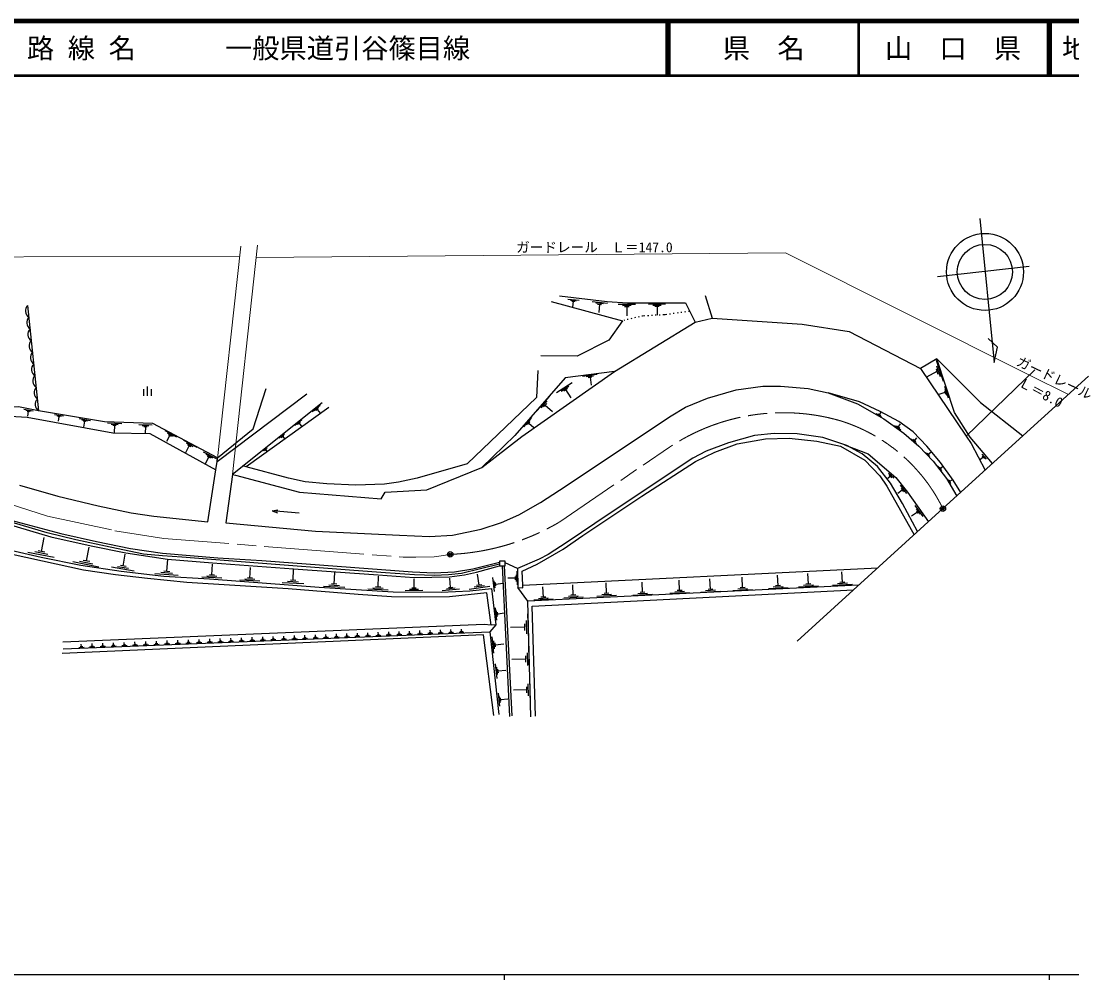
# Model space of a CAD drawing. Units: millimetres, scale not verified. Extents: x 40000 to 680000, y 20000 to 380000.
# Drawn here: x 179292 to 372204, y 204000 to 380000 of the extents above; entities that cross this region are included whole.
import ezdxf
from ezdxf.enums import TextEntityAlignment as Align

# ---------------------------------------------------------------- set-up
doc = ezdxf.new("R2010")
doc.units = ezdxf.units.MM
doc.header["$LTSCALE"] = 1000
doc.header["$PDMODE"] = 32
doc.header["$PDSIZE"] = 500
doc.linetypes.add('CHAIN', pattern=[18.5, 12, -1.5, 3.5, -1.5])
for name, color, linetype, lineweight in [('M-BGD', 7, 'Continuous', 25), ('M-BMK', 2, 'CHAIN', 13), ('M-BMK-SRVR', 3, 'Continuous', 25), ('M-STR-HTXT', 7, 'Continuous', 13), ('M-TTL', 2, 'Continuous', 140), ('M-TTL-BAND', 7, 'Continuous', 25), ('M-TTL-LINE', 7, 'Continuous', 50)]:
    doc.layers.add(name, color=color, linetype=linetype, lineweight=lineweight)
doc.layers.add('M-OTRS', color=6, linetype='Continuous')
doc.layers.add('M-TTL-TXT', color=7, linetype='Continuous')
doc.styles.add('ＭＳ ゴシック', font='')
doc.styles.get('ＭＳ ゴシック').set_extended_font_data('MS Gothic')

msp = doc.modelspace()

# ---------------------------------------------------------------- linework, layer by layer
at = {"layer": 'M-BGD'}
for p, q in [((364356, 334962), (347536, 333021)), ((279667, 328967), (281717, 328752)), ((280165, 328776), (281190, 328669)), ((280407, 328613), (280920, 328559)), ((280663, 328586), (280549, 327493)), ((284121, 328534), (286926, 328241)), ((284803, 328274), (286205, 328128)), ((285134, 328050), (285835, 327977)), ((285484, 328014), (285328, 326518)), ((288877, 328028), (292101, 328040)), ((294487, 328063), (297581, 328075)), ((304863, 329636), (306144, 325493)), ((180498, 327783), (182513, 308477)), ((289684, 327816), (291296, 327822)), ((290087, 327603), (290893, 327606)), ((290490, 327604), (290497, 325885)), ((295261, 327860), (296809, 327865)), ((295649, 327655), (296423, 327658)), ((296036, 327656), (296042, 326006)), ((296601, 326038), (296402, 326027)), ((297527, 326091), (297101, 326067)), ((297821, 326131), (297527, 326091)), ((298514, 326225), (298316, 326198)), ((299208, 326319), (299010, 326292)), ((299902, 326413), (299703, 326386)), ((300595, 326507), (300397, 326480)), ((301289, 326601), (301091, 326574)), ((302078, 326708), (301784, 326668)), ((290054, 325089), (289944, 325064)), ((290736, 325246), (290541, 325201)), ((291418, 325403), (291223, 325358)), ((292100, 325560), (291905, 325515)), ((292782, 325717), (292588, 325672)), ((293380, 325854), (293270, 325829)), ((293806, 325878), (293380, 325854)), ((294505, 325918), (294305, 325907)), ((295204, 325958), (295004, 325947)), ((295902, 325998), (295703, 325987)), ((347399, 317994), (344415, 316251)), ((347302, 317768), (348578, 313906)), ((347364, 316718), (348002, 314787)), ((282340, 314827), (285049, 315164)), ((283039, 314731), (284394, 314899)), ((283401, 314592), (284078, 314676)), ((283739, 314634), (283919, 313189)), ((347425, 315667), (345508, 314653)), ((347266, 316150), (347585, 315184)), ((202534, 311194), (202534, 312944)), ((277582, 311826), (280450, 313665)), ((278422, 312095), (279856, 313014)), ((278903, 312134), (279620, 312593)), ((348808, 312981), (349507, 310867)), ((201834, 311194), (201834, 312419)), ((203234, 311194), (203234, 312419)), ((215323, 299171), (231739, 311577)), ((274044, 308513), (276281, 311083)), ((279262, 312363), (280242, 310834)), ((348876, 311831), (347748, 311458)), ((348788, 312095), (348963, 311566)), ((348842, 312406), (349191, 311349)), ((179786, 308751), (181511, 308467)), ((234550, 309953), (218081, 296801)), ((235814, 309044), (220621, 298197)), ((232741, 308334), (234217, 309513)), ((233189, 308530), (233927, 309120)), ((233452, 308579), (233821, 308874)), ((233636, 308726), (234265, 307939)), ((274775, 309006), (275893, 310291)), ((275225, 309179), (275785, 309821)), ((275505, 309500), (276875, 308307)), ((180198, 308565), (181061, 308423)), ((180395, 308414), (180826, 308343)), ((180611, 308379), (180459, 307458)), ((185456, 307779), (187096, 307510)), ((185848, 307603), (186668, 307468)), ((186035, 307460), (186445, 307392)), ((186240, 307426), (186096, 306552)), ((189960, 307026), (192038, 306684)), ((190456, 306802), (191496, 306631)), ((229574, 305851), (230823, 306849)), ((271573, 305548), (273025, 307216)), ((337260, 307274), (336289, 307889)), ((337099, 307557), (336614, 307864)), ((336856, 307711), (337184, 308229)), ((190693, 306620), (191213, 306535)), ((190953, 306578), (190750, 305473)), ((195170, 306230), (197774, 306126)), ((195814, 306030), (197116, 305978)), ((196133, 305844), (196784, 305818)), ((196458, 305831), (196403, 304442)), ((200925, 305967), (203362, 305869)), ((201527, 305780), (202746, 305731)), ((201826, 305605), (202435, 305581)), ((202130, 305593), (202078, 304293)), ((205662, 304840), (207829, 303692)), ((229953, 306017), (230578, 306516)), ((230175, 306059), (230488, 306308)), ((230332, 306183), (230864, 305517)), ((272047, 305868), (272773, 306702)), ((272340, 305980), (272703, 306397)), ((272522, 306188), (273411, 305414)), ((340770, 304884), (339597, 305718)), ((340588, 305249), (340002, 305666)), ((340295, 305457), (340740, 306083)), ((206592, 303977), (205980, 302821)), ((206127, 304409), (207211, 303834)), ((206321, 304121), (206863, 303834)), ((209100, 303080), (211555, 301778)), ((226683, 303526), (227679, 304322)), ((227038, 303592), (227536, 303990)), ((227287, 303791), (227712, 303259)), ((343689, 302374), (342628, 303266)), ((343542, 302739), (343012, 303184)), ((343277, 302961), (343752, 303528)), ((210154, 302102), (209488, 300777)), ((209627, 302591), (210854, 301940)), ((209847, 302264), (210461, 301939)), ((212720, 300956), (215126, 299681)), ((223744, 301151), (224469, 301730)), ((224002, 301199), (224365, 301488)), ((224183, 301343), (224492, 300957)), ((213753, 299997), (213073, 298714)), ((213237, 300477), (214440, 299839)), ((213453, 300157), (214054, 299838)), ((346113, 299924), (345319, 300817)), ((346034, 300253), (345637, 300700)), ((345835, 300476), (346312, 300900)), ((355922, 299928), (355418, 299498)), ((355645, 300508), (356450, 299563)), ((355720, 300164), (356123, 299692)), ((348288, 297370), (347587, 298280)), ((348234, 297691), (347884, 298146)), ((348059, 297918), (348544, 298292)), ((338906, 296443), (338380, 296017)), ((338553, 296997), (339488, 296139)), ((338672, 296657), (339140, 296229)), ((349938, 295065), (349420, 295860)), ((349914, 295333), (349655, 295730)), ((349785, 295532), (350209, 295808)), ((341046, 293894), (340230, 293297)), ((340690, 294809), (341810, 293278)), ((340868, 294352), (341428, 293586)), ((340906, 294086), (341186, 293703)), ((225389, 290092), (226409, 290270)), ((230366, 289648), (225389, 290092)), ((225389, 290092), (226362, 289736)), ((343819, 289879), (342768, 289110)), ((343361, 291057), (344803, 289086)), ((343590, 290468), (344311, 289483)), ((343639, 290126), (343999, 289633)), ((183064, 282652), (183564, 285221)), ((185347, 281541), (180530, 282478)), ((184205, 282096), (181797, 282565)), ((183666, 282535), (182462, 282769)), ((191312, 280897), (191810, 283456)), ((198057, 279957), (198425, 282168)), ((193587, 279790), (188789, 280724)), ((192449, 280344), (190050, 280810)), ((191912, 280780), (190712, 281014)), ((200038, 279059), (195892, 279748)), ((199048, 279508), (196974, 279852)), ((198575, 279870), (197539, 280043)), ((206045, 278960), (206240, 281247)), ((214337, 278330), (214428, 280305)), ((267615, 280024), (268954, 252380)), ((269428, 252459), (268049, 280024)), ((270412, 279497), (268149, 280535)), ((208141, 278206), (203853, 278571)), ((207093, 278583), (204949, 278765)), ((206581, 278915), (205509, 279006)), ((216167, 277751), (212462, 277921)), ((215252, 278040), (213400, 278125)), ((214800, 278308), (213874, 278351)), ((221320, 277773), (221409, 279711)), ((229228, 277337), (229325, 279458)), ((236800, 276673), (236896, 278767)), ((244841, 276128), (244933, 278126)), ((263392, 276459), (263099, 278478)), ((266195, 275319), (265906, 277895)), ((269998, 278059), (270007, 277432)), ((270161, 278375), (270178, 277121)), ((270319, 279005), (270354, 276496)), ((271425, 276459), (336579, 279664)), ((311741, 276013), (311650, 277937)), ((318253, 276374), (318161, 278304)), ((323818, 276681), (323725, 278622)), ((330066, 276997), (329974, 278932)), ((223115, 277205), (219481, 277371)), ((222218, 277489), (220400, 277572)), ((221774, 277752), (220866, 277793)), ((231192, 276715), (227215, 276898)), ((230210, 277026), (228221, 277117)), ((229725, 277314), (228731, 277360)), ((238738, 276060), (234813, 276240)), ((237769, 276367), (235807, 276457)), ((237290, 276651), (236309, 276696)), ((245766, 275835), (243893, 275921)), ((245309, 276106), (244373, 276149)), ((251848, 275883), (251034, 275881)), ((251441, 275882), (251437, 277618)), ((258974, 275880), (257363, 275732)), ((258552, 276058), (257746, 275984)), ((258149, 276021), (257991, 277739)), ((265358, 276230), (261573, 275680)), ((264375, 276345), (262482, 276070)), ((263865, 276528), (262919, 276391)), ((266295, 275982), (266150, 277270)), ((266430, 276324), (266358, 276968)), ((266394, 276646), (267768, 276800)), ((270002, 277746), (268664, 277727)), ((333035, 276446), (272321, 273550)), ((275168, 274257), (275079, 276138)), ((280672, 274647), (280582, 276534)), ((286768, 274964), (286678, 276861)), ((293373, 275131), (293283, 277034)), ((300182, 275474), (300091, 277382)), ((305847, 275710), (305755, 277629)), ((312193, 276034), (311290, 275991)), ((320086, 275977), (316467, 275805)), ((319169, 276176), (317360, 276089)), ((318705, 276395), (317801, 276352)), ((325660, 276282), (322021, 276109)), ((324739, 276482), (322919, 276395)), ((324272, 276703), (323363, 276659)), ((331904, 276599), (328275, 276426)), ((330985, 276798), (329171, 276712)), ((330520, 277018), (329613, 276975)), ((246691, 275542), (242945, 275714)), ((253069, 275452), (249815, 275444)), ((252255, 275667), (250628, 275663)), ((259799, 275739), (256578, 275443)), ((276061, 274064), (274298, 273980)), ((275609, 274278), (274727, 274236)), ((282463, 274260), (278926, 274091)), ((281568, 274454), (279799, 274369)), ((281114, 274669), (280230, 274626)), ((288569, 274574), (285012, 274405)), ((287669, 274769), (285890, 274684)), ((287213, 274985), (286323, 274943)), ((295180, 274740), (291612, 274570)), ((294277, 274936), (292493, 274851)), ((293819, 275152), (292927, 275110)), ((301994, 275082), (298416, 274912)), ((301088, 275278), (299299, 275193)), ((300629, 275495), (299735, 275453)), ((307669, 275316), (304071, 275144)), ((306758, 275513), (304959, 275427)), ((306297, 275731), (305397, 275688)), ((313569, 275618), (309960, 275445)), ((312655, 275815), (310851, 275729)), ((266618, 270041), (266361, 272329)), ((276954, 273871), (273427, 273703)), ((266706, 270630), (266577, 271774)), ((266826, 270933), (266762, 271505)), ((266794, 271219), (268014, 271357)), ((272285, 271189), (272417, 266338)), ((254432, 267704), (254413, 268187)), ((256335, 267780), (256316, 268262)), ((258237, 267856), (258217, 268337)), ((260135, 267933), (260116, 268412)), ((266430, 269169), (265376, 267924)), ((271704, 268746), (269117, 268675)), ((271688, 269352), (271721, 268139)), ((271995, 269967), (272061, 267542)), ((187012, 264766), (265376, 267924)), ((206122, 265764), (206102, 266278)), ((208082, 265843), (208061, 266355)), ((210039, 265922), (210018, 266432)), ((211994, 266000), (211973, 266510)), ((213947, 266078), (213926, 266587)), ((215897, 266157), (215876, 266664)), ((218082, 266244), (217608, 266225)), ((217845, 266235), (217825, 266741)), ((220027, 266323), (219554, 266303)), ((219791, 266313), (219770, 266818)), ((222212, 266284), (221267, 266246)), ((221970, 266401), (221498, 266381)), ((221734, 266391), (221714, 266895)), ((224152, 266362), (223210, 266324)), ((223911, 266478), (223440, 266459)), ((223676, 266469), (223655, 266971)), ((226090, 266440), (225150, 266403)), ((225850, 266556), (225380, 266537)), ((225615, 266547), (225594, 267048)), ((228025, 266518), (227088, 266481)), ((227786, 266634), (227317, 266615)), ((227552, 266625), (227531, 267125)), ((229959, 266596), (229023, 266559)), ((229720, 266712), (229252, 266693)), ((229486, 266702), (229466, 267201)), ((231890, 266674), (230957, 266637)), ((231652, 266789), (231185, 266770)), ((231418, 266780), (231398, 267277)), ((233819, 266752), (232888, 266714)), ((233581, 266867), (233116, 266848)), ((233348, 266857), (233328, 267354)), ((235746, 266830), (234817, 266792)), ((235508, 266944), (235044, 266925)), ((235276, 266935), (235256, 267430)), ((237670, 266907), (236744, 266870)), ((237433, 267021), (236970, 267003)), ((237202, 267012), (237182, 267506)), ((239592, 266985), (238668, 266947)), ((239356, 267098), (238894, 267080)), ((239125, 267089), (239105, 267582)), ((241512, 267062), (240590, 267025)), ((241277, 267176), (240816, 267157)), ((241046, 267166), (241027, 267658)), ((243430, 267139), (242510, 267102)), ((243195, 267253), (242735, 267234)), ((242965, 267243), (242945, 267734)), ((245346, 267216), (244428, 267179)), ((245111, 267329), (244653, 267311)), ((244882, 267320), (244862, 267810)), ((247259, 267293), (246344, 267257)), ((247025, 267406), (246568, 267388)), ((246796, 267397), (246777, 267885)), ((249170, 267371), (248257, 267334)), ((248937, 267483), (248480, 267465)), ((248709, 267474), (248689, 267961)), ((251079, 267447), (250168, 267411)), ((250846, 267560), (250391, 267541)), ((250619, 267551), (250599, 268036)), ((252986, 267524), (252077, 267488)), ((252754, 267636), (252299, 267618)), ((252526, 267627), (252507, 268112)), ((254890, 267601), (253984, 267564)), ((254659, 267713), (254205, 267694)), ((256792, 267678), (255888, 267641)), ((256561, 267789), (256109, 267771)), ((258692, 267754), (257790, 267718)), ((258462, 267865), (258011, 267847)), ((260590, 267831), (259690, 267794)), ((260360, 267942), (259911, 267923)), ((265376, 267924), (266969, 252744)), ((266103, 263980), (265788, 266980)), ((266224, 264751), (266067, 266251)), ((190861, 265021), (189880, 264981)), ((190610, 265142), (190120, 265122)), ((190365, 265132), (190344, 265655)), ((192837, 265100), (191859, 265061)), ((192587, 265221), (192098, 265201)), ((192343, 265211), (192322, 265733)), ((194811, 265180), (193835, 265141)), ((194562, 265300), (194074, 265281)), ((194318, 265290), (194297, 265811)), ((196783, 265259), (195809, 265220)), ((196535, 265379), (196048, 265360)), ((196291, 265370), (196270, 265889)), ((198753, 265339), (197781, 265300)), ((198505, 265459), (198019, 265439)), ((198262, 265449), (198241, 265967)), ((200720, 265418), (199751, 265379)), ((200473, 265538), (199988, 265518)), ((200231, 265528), (200210, 266045)), ((202686, 265497), (201718, 265458)), ((202439, 265616), (201955, 265597)), ((202197, 265607), (202176, 266122)), ((204648, 265576), (203684, 265537)), ((204402, 265695), (203920, 265676)), ((204161, 265686), (204140, 266200)), ((206609, 265655), (205646, 265617)), ((206363, 265774), (205882, 265755)), ((208567, 265734), (207607, 265696)), ((208322, 265853), (207842, 265833)), ((210523, 265813), (209565, 265774)), ((210279, 265931), (209800, 265912)), ((212477, 265892), (211521, 265853)), ((212233, 266010), (211755, 265990)), ((214428, 265970), (213475, 265932)), ((214185, 266088), (213708, 266069)), ((216378, 266049), (215426, 266011)), ((216135, 266166), (215659, 266147)), ((218324, 266127), (217376, 266089)), ((220269, 266206), (219323, 266168)), ((266385, 265147), (266306, 265897)), ((266345, 265522), (267945, 265690)), ((272447, 265238), (272574, 260586)), ((271891, 262895), (269410, 262828)), ((271875, 263477), (271906, 262314)), ((272169, 264067), (272232, 261741)), ((266662, 259348), (266380, 262038)), ((266770, 260040), (266629, 261384)), ((266914, 260395), (266844, 261067)), ((266879, 260731), (268313, 260881)), ((272604, 259490), (272726, 255031)), ((267166, 254232), (266913, 256634)), ((272070, 257245), (269692, 257180)), ((272055, 257802), (272086, 256687)), ((272337, 258368), (272398, 256138)), ((267263, 254849), (267137, 256051)), ((267391, 255166), (267328, 255767)), ((267360, 255467), (268641, 255601))]:
    msp.add_line(p, q, dxfattribs=at)
for points in [[(355286, 343735), (357897, 317353), (358528, 320116), (356836, 321741)], [(276634, 328540), (289693, 324958), (287212, 321398), (281349, 318502), (274679, 318555)], [(278135, 329566), (286903, 328540), (290615, 328263), (301279, 328303), (303064, 324743)], [(218081, 296801), (218650, 296649), (230419, 293515), (245427, 292330), (246112, 293542), (253774, 293963), (263885, 298070), (271191, 303731), (288214, 315659), (303064, 324743), (306144, 325493), (322693, 324387), (331303, 323044), (344415, 316251), (352768, 303800), (353716, 302438), (356261, 297541)], [(215334, 299828), (203485, 306107), (194599, 306463), (182513, 308477), (178840, 309188), (169598, 308714), (163852, 309543), (137193, 315408), (133698, 317067), (123863, 317423), (111093, 315193), (99429, 311841), (91530, 307865), (85369, 303863), (82118, 296940)], [(357621, 298776), (353490, 303618), (350646, 308165), (347399, 317994)], [(347399, 317994), (355403, 309973), (363208, 303850)], [(83756, 297418), (86363, 303757), (92583, 307549), (101114, 311301), (109882, 313631), (124851, 315566), (134093, 314974), (163852, 308299), (180440, 307292), (196139, 304448), (202952, 304271), (215037, 297636)], [(274135, 315873), (273898, 310897), (261180, 298733), (251998, 296087), (248562, 295336), (245994, 294981), (240742, 294823), (235410, 295060), (231421, 295415), (228380, 296087), (220621, 298197), (220025, 298354)], [(288214, 315659), (279150, 314531), (269935, 303946), (263885, 298070)], [(215334, 299828), (221924, 305158), (224320, 312530)], [(218081, 296801), (216909, 287875), (233345, 286374), (248748, 285664), (254258, 285367), (258523, 285664), (263756, 286736), (267495, 287974), (270655, 289396), (274631, 291634), (278133, 293925), (298617, 307563), (301283, 309104), (305312, 310763), (310584, 312303), (315442, 312954), (318700, 313014), (323802, 312566), (327435, 311776), (332807, 309731), (337678, 307019), (341337, 304386), (344076, 301964), (346709, 299199), (349184, 296040), (351060, 292817)], [(351783, 293473), (350395, 295750), (348078, 298962), (345550, 301990), (343023, 304623), (340416, 306493), (337019, 308362), (333175, 310126), (327435, 311776)], [(343865, 286282), (341065, 291473), (338906, 295159), (336510, 298213), (333666, 300583), (330902, 302084), (326478, 303585), (321739, 304243), (317552, 304269), (313919, 303901), (309127, 302584), (305072, 301057), (302623, 299740), (287247, 289551), (279558, 284364), (276030, 282073), (274371, 281257), (270412, 279497), (270461, 276006)], [(270461, 276006), (271425, 275978), (271425, 276459), (271256, 279038), (274055, 280309), (278795, 283047), (282428, 285549), (293224, 292816), (303124, 299135), (306652, 300899), (310733, 302400), (315946, 303321), (320264, 303427), (325372, 302900), (329691, 301952), (334193, 299372), (336958, 296555), (338195, 294606), (343225, 285701)], [(330450, 302237), (334794, 300547), (339849, 296229), (342034, 293544), (345846, 288081)], [(134928, 299320), (139897, 298397), (151867, 295072), (176946, 287647), (184766, 285317), (192152, 283658), (198510, 282394), (206196, 281251), (214429, 280531), (229279, 279460), (244866, 278355), (251431, 277898), (257926, 277986), (260682, 278372), (262911, 278846), (267141, 280024)], [(267141, 280333), (260135, 278624), (257772, 278355), (255197, 278238), (251546, 278367), (246198, 278718), (240394, 279128), (222838, 280514), (208830, 281594), (205276, 281857), (201774, 282173), (195639, 283411), (189346, 284753), (184106, 286044), (162121, 292573), (143532, 298076), (137397, 299472), (134975, 299881)], [(135021, 300428), (137865, 300053), (144505, 298367), (160816, 293589), (177444, 288375), (186607, 285927), (193123, 284465), (199416, 283188), (205235, 282346), (215425, 281477), (223482, 281003), (251150, 278885), (255152, 278745), (258874, 278903), (262209, 279465), (267106, 280676)], [(179040, 294800), (186044, 292773), (193442, 291009), (199498, 289745), (203658, 289113), (213585, 288060), (215037, 297636), (215323, 299171), (215334, 299828)], [(143732, 266260), (138572, 280399), (138019, 291773), (149248, 289232), (164928, 285757), (183017, 281570), (190244, 280109), (197669, 279003), (205489, 278134), (213862, 277621), (234004, 276120), (247630, 275212), (256398, 275172), (261651, 275409), (265679, 275844), (266430, 269169)], [(266430, 269169), (265600, 269130), (264771, 275054), (257938, 274303), (252606, 274264), (247314, 274303), (241153, 274777), (228317, 275765), (209715, 276950), (202487, 277700), (196642, 278332), (190758, 279201), (138861, 290575), (139335, 280465), (144430, 266523)], [(272900, 252302), (272321, 273550), (270461, 276006)], [(273716, 252407), (273124, 272609), (332080, 275578)], [(265600, 269130), (264284, 269258), (186992, 266020)], [(266100, 252547), (264165, 267318), (186814, 263936)]]:
    msp.add_lwpolyline(points, dxfattribs=at)
msp.add_lwpolyline([(267141, 280887), (267141, 280024), (268149, 280024), (268149, 280886), (267141, 280886)], close=True, dxfattribs=at)
for centre, radius in [((356241, 333956), 7068), ((356214, 333956), 5056)]:
    msp.add_circle(centre, radius, dxfattribs=at)
for centre in [(181518, 326805), (181742, 324660), (181966, 322515), (182190, 320370), (182414, 318225), (182638, 316080), (182861, 313934), (183085, 311789), (183309, 309644)]:
    msp.add_arc(centre, 1413, 136.20922, 235.70984, dxfattribs=at)
at = {"layer": 'M-BMK'}
msp.add_line((278215, 288099), (298308, 301774), dxfattribs=at)
msp.add_lwpolyline([(159495, 297106), (184152, 289122), (196504, 286456), (205479, 285034), (230272, 283079), (249460, 281611), (251751, 281611), (255121, 281690), (258075, 282111)], dxfattribs=at)
for centre, radius, start, end in [((319231, 270406), 37706, 74.05709, 123.70423), ((320409, 276741), 31297, 26.09254, 72.94442), ((256225, 325197), 43126, 272.45843, 300.65805)]:
    msp.add_arc(centre, radius, start, end, dxfattribs=at)
at = {"layer": 'M-BMK-SRVR'}
for p, q in [((375264, 314799), (348516, 290506)), ((348516, 290506), (321768, 266213))]:
    msp.add_line(p, q, dxfattribs=at)
for centre in [(348516, 290506), (258075, 282111)]:
    msp.add_circle(centre, 500, dxfattribs=at)
for p in [(348516, 290506), (258075, 282111)]:
    msp.add_point(p, dxfattribs=at)
at = {"layer": 'M-OTRS'}
msp.add_point((348516, 290506), dxfattribs=at)
at = {"layer": 'M-STR-HTXT'}
for p, q in [((219610, 338692), (215323, 299171)), ((222721, 338870), (218081, 296801)), ((365397, 315955), (352768, 303800)), ((364398, 314993), (371577, 311451))]:
    msp.add_line(p, q, dxfattribs=at)
for points in [[(219404, 336790), (140071, 336674), (59106, 313152)], [(222469, 336586), (319641, 337454), (364398, 314993)]]:
    msp.add_lwpolyline(points, dxfattribs=at)
at = {"layer": 'M-TTL'}
msp.add_line((680000, 380000), (40000, 380000), dxfattribs=at)
at = {"layer": 'M-TTL-BAND'}
for p, q in [((40000, 205000), (579000, 205000)), ((268000, 205000), (268000, 204000)), ((368000, 205000), (368000, 204000))]:
    msp.add_line(p, q, dxfattribs=at)
at = {"layer": 'M-TTL-LINE'}
for p, q in [((297750, 380000), (297750, 370000)), ((298250, 380000), (298250, 370000)), ((333000, 380000), (333000, 370000)), ((367750, 380000), (367750, 370000)), ((368250, 380000), (368250, 370000)), ((40000, 370000), (680000, 370000))]:
    msp.add_line(p, q, dxfattribs=at)

# ---------------------------------------------------------------- texts
at = {"layer": 'M-STR-HTXT', "style": 'ＭＳ ゴシック'}
msp.add_text('ガードレール\u3000Ｌ＝147.0', height=1833, dxfattribs=at).set_placement((270169, 337012), align=Align.BOTTOM_LEFT)
for s, rotation, p in [('ガードレール', 334.57, (361598, 316398)), ('Ｌ＝8.0', 331.727, (361937, 312625))]:
    msp.add_text(s, height=1833, rotation=rotation, dxfattribs=at).set_placement(p, align=Align.BOTTOM_LEFT)
at = {"layer": 'M-TTL-TXT', "style": 'ＭＳ ゴシック'}
for s, p in [('路 線 名', (180380, 375000)), ('一般県道引谷篠目線', (216734, 375000)), ('地 名', (370380, 375000))]:
    msp.add_text(s, height=3666, dxfattribs=at).set_placement(p, align=Align.MIDDLE_LEFT)
for s, p in [('県\u3000名', (315625, 375000)), ('山\u3000口\u3000県', (350375, 375000))]:
    msp.add_text(s, height=3666, dxfattribs=at).set_placement(p, align=Align.MIDDLE_CENTER)

doc.saveas('drawing.dxf')
